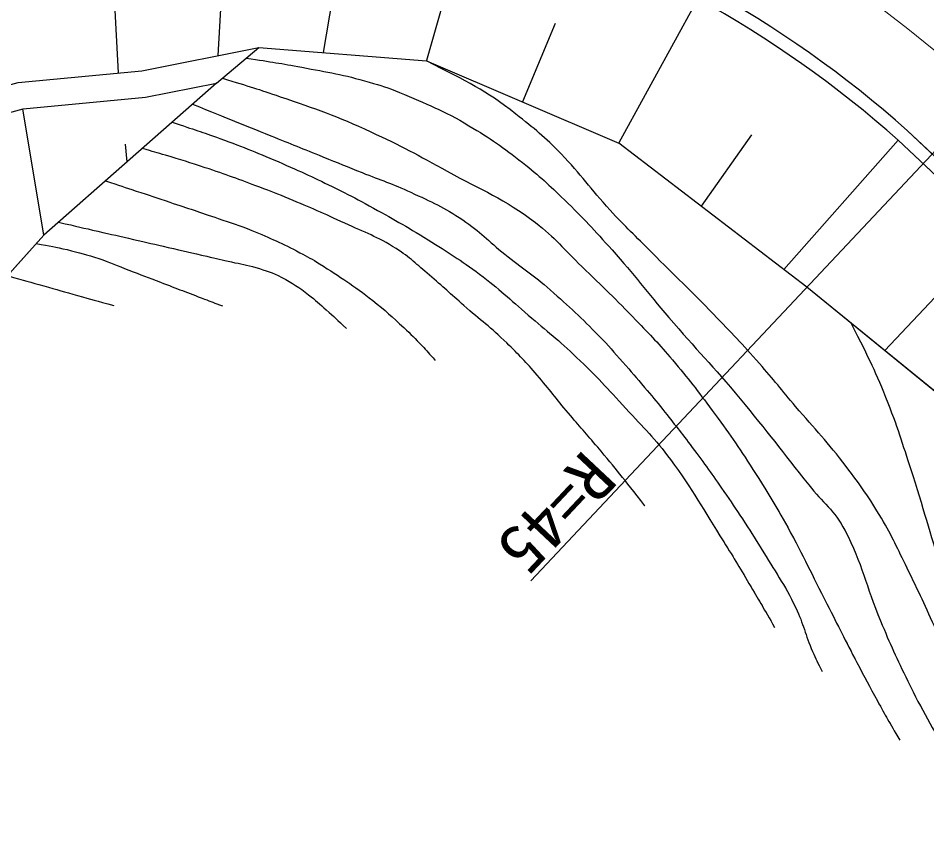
# Model space of a CAD drawing. Units: millimetres on the paper, with parts at other scales. Extents: x 40 to 680, y 20 to 380.
# Drawn here: x 153.42 to 187.56, y 281.86 to 312.64 of the extents above; entities that cross this region are included whole.
import ezdxf
from ezdxf.enums import TextEntityAlignment as Align

# ---------------------------------------------------------------- set-up
doc = ezdxf.new("R2010")
doc.units = ezdxf.units.MM
doc.linetypes.add('CHAIN', pattern=[18.5, 12, -1.5, 3.5, -1.5])
doc.linetypes.add('LONG_DASHED_DOTTED', pattern=[15.25, 12, -1.5, 0.25, -1.5])
for name, color, linetype, lineweight in [('M-BGD', 7, 'Continuous', 25), ('M-BMK', 2, 'CHAIN', 13), ('M-STR-HTXT', 7, 'Continuous', 13), ('作業ﾚｲﾔ1', 7, 'Continuous', 13)]:
    doc.layers.add(name, color=color, linetype=linetype, lineweight=lineweight)
doc.styles.add('ＭＳ ゴシック', font='')
doc.styles.get('ＭＳ ゴシック').set_extended_font_data('MS Gothic')

msp = doc.modelspace()

# ---------------------------------------------------------------- linework, layer by layer
at = {"layer": 'M-BGD'}
for p, q in [((160.931, 311.241), (161.341, 318.452)), ((170.437, 316.91), (168.757, 311.048)), ((156.972, 314.529), (157.182, 310.588)), ((165.443, 314.639), (164.88, 311.352)), ((178.957, 313.38), (175.986, 307.959)), ((173.59, 312.44), (172.372, 309.503)), ((158.064, 310.664), (162.458, 311.536)), ((160.877, 310.203), (162.458, 311.536)), ((162.458, 311.536), (168.762, 311.04)), ((168.762, 311.04), (175.991, 307.95)), ((153.422, 310.226), (158.064, 310.664)), ((146.198, 308.226), (153.422, 310.226)), ((160.877, 310.203), (154.381, 304.481)), ((158.208, 309.674), (160.877, 310.203)), ((153.604, 309.239), (158.208, 309.674)), ((146.573, 307.292), (153.604, 309.239)), ((153.583, 309.241), (154.377, 304.488)), ((194.031, 301.611), (186.82, 308.426)), ((183.05, 302.529), (175.991, 307.95)), ((180.978, 308.254), (179.087, 305.578)), ((186.485, 308.061), (182.189, 303.197)), ((193.688, 301.246), (186.477, 308.063)), ((157.436, 307.909), (157.499, 307.238)), ((154.381, 304.481), (152.256, 302.121)), ((189.758, 297.063), (183.05, 302.529)), ((188.076, 302.362), (185.982, 300.146))]:
    msp.add_line(p, q, dxfattribs=at)
for radius, end in [(42.075, 73.8565), (41.575, 73.8547)]:
    msp.add_arc((158.881, 276.967), radius, 48.3915, end, dxfattribs=at)
for points, knots in [([(161.991, 311.142), (162.994, 310.993), (163.265, 310.949), (164.077, 310.796), (165.072, 310.609), (165.637, 310.525), (166.609, 310.238), (167.058, 310.106), (167.314, 310.036), (167.745, 309.853), (168.787, 309.41), (169.386, 309.181), (170.358, 308.601), (171.18, 308.112), (171.622, 307.803), (172.373, 307.212), (173.021, 306.703), (173.355, 306.382), (173.947, 305.81), (174.675, 305.107), (175.056, 304.686), (175.733, 303.934), (176.601, 302.971), (177.021, 302.374), (177.866, 301.39), (178.9, 300.187), (179.528, 299.555), (180.542, 298.334), (181.577, 297.09), (182.116, 296.359), (183.124, 295.093), (183.654, 294.428), (184.087, 294.143), (184.481, 293.389), (185.143, 292.124), (185.269, 291.305), (185.817, 289.987), (186.191, 289.088), (186.416, 288.59), (186.846, 287.716), (187.395, 286.597), (187.741, 285.987), (188.395, 284.926), (188.826, 284.228), (189.079, 283.844), (189.552, 283.174), (189.66, 283.021), (189.694, 282.97), (189.83, 282.784)], [0, 0, 0, 0, 1, 1, 1, 2, 2, 2, 3, 3, 3, 4, 4, 4, 5, 5, 5, 6, 6, 6, 7, 7, 7, 8, 8, 8, 9, 9, 9, 10, 10, 10, 11, 11, 11, 12, 12, 12, 13, 13, 13, 14, 14, 14, 15, 15, 15, 16, 16, 16, 16]), ([(191.824, 281.864), (190.996, 282.873), (190.717, 283.223), (190.169, 284.196), (189.591, 285.223), (189.451, 285.888), (188.999, 286.976), (188.572, 288.003), (188.366, 288.592), (187.918, 289.609), (187.509, 290.539), (187.267, 291.055), (186.82, 291.968), (186.459, 292.706), (186.277, 293.132), (185.856, 293.839), (185.385, 294.631), (185.084, 295.053), (184.529, 295.789), (183.837, 296.709), (183.373, 297.162), (182.631, 298.043), (182.1, 298.674), (181.817, 299.04), (181.27, 299.658), (180.615, 300.399), (180.233, 300.799), (179.548, 301.511), (178.657, 302.436), (178.128, 302.924), (177.224, 303.837), (176.61, 304.457), (176.247, 304.787), (175.657, 305.431), (174.918, 306.238), (174.578, 306.756), (173.817, 307.542), (173.204, 308.177), (172.816, 308.492), (172.122, 309.037), (170.919, 309.98), (170.362, 310.209), (168.762, 311.04)], [0, 0, 0, 0, 1, 1, 1, 2, 2, 2, 3, 3, 3, 4, 4, 4, 5, 5, 5, 6, 6, 6, 7, 7, 7, 8, 8, 8, 9, 9, 9, 10, 10, 10, 11, 11, 11, 12, 12, 12, 13, 13, 13, 14, 14, 14, 14]), ([(161.091, 310.383), (162.138, 310.074), (162.424, 309.98), (163.269, 309.692), (164.616, 309.233), (165.374, 308.97), (166.666, 308.373), (167.814, 307.842), (168.438, 307.502), (169.544, 306.888), (170.853, 306.162), (171.669, 305.871), (172.855, 304.959), (173.6, 304.386), (173.928, 303.96), (174.601, 303.304), (175.402, 302.524), (175.861, 302.098), (176.633, 301.29), (177.18, 300.718), (177.492, 300.4), (178.003, 299.795), (178.612, 299.075), (178.935, 298.656), (179.495, 297.898), (180.121, 297.05), (180.46, 296.564), (181.028, 295.675), (181.561, 294.841), (181.855, 294.369), (182.332, 293.502), (182.942, 292.394), (183.23, 291.746), (183.806, 290.62), (184.246, 289.759), (184.484, 289.273), (184.932, 288.416), (185.229, 287.85), (185.395, 287.533), (185.704, 286.973), (186.023, 286.394), (186.13, 286.209), (186.54, 285.5)], [0, 0, 0, 0, 1, 1, 1, 2, 2, 2, 3, 3, 3, 4, 4, 4, 5, 5, 5, 6, 6, 6, 7, 7, 7, 8, 8, 8, 9, 9, 9, 10, 10, 10, 11, 11, 11, 12, 12, 12, 13, 13, 13, 14, 14, 14, 14]), ([(159.974, 309.408), (161.406, 308.83), (161.764, 308.685), (162.912, 308.222), (163.677, 307.913), (164.106, 307.74), (164.871, 307.431), (165.446, 307.199), (165.768, 307.069), (166.342, 306.837), (167.056, 306.549), (167.471, 306.423), (168.17, 306.099), (168.955, 305.735), (169.408, 305.542), (170.126, 305.058), (170.786, 304.614), (171.083, 304.269), (171.704, 303.772), (172.366, 303.242), (172.772, 302.987), (173.41, 302.429), (174.155, 301.778), (174.559, 301.398), (175.251, 300.69), (175.612, 300.321), (175.796, 300.096), (176.139, 299.71), (176.464, 299.344), (176.642, 299.136), (176.957, 298.761), (177.228, 298.438), (177.379, 298.257), (177.642, 297.927), (178.081, 297.379), (178.325, 297.07), (178.745, 296.507), (179.221, 295.871), (179.48, 295.508), (179.933, 294.854), (180.211, 294.453), (180.362, 294.225), (180.629, 293.816), (180.91, 293.386), (181.068, 293.145), (181.335, 292.705), (181.858, 291.843), (182.197, 291.384), (182.635, 290.476), (182.933, 289.857), (182.988, 289.462), (183.268, 288.835), (183.401, 288.538), (183.445, 288.436), (183.622, 288.08)], [0, 0, 0, 0, 1, 1, 1, 2, 2, 2, 3, 3, 3, 4, 4, 4, 5, 5, 5, 6, 6, 6, 7, 7, 7, 8, 8, 8, 9, 9, 9, 10, 10, 10, 11, 11, 11, 12, 12, 12, 13, 13, 13, 14, 14, 14, 15, 15, 15, 16, 16, 16, 17, 17, 17, 18, 18, 18, 18]), ([(159.203, 308.728), (160.069, 308.45), (160.302, 308.371), (160.999, 308.118), (161.929, 307.781), (162.443, 307.57), (163.351, 307.178), (164.208, 306.809), (164.68, 306.581), (165.514, 306.164), (165.947, 305.948), (166.19, 305.826), (166.613, 305.591), (167.483, 305.106), (167.976, 304.841), (168.819, 304.309), (169.589, 303.824), (170.031, 303.566), (170.759, 303.019), (171.503, 302.459), (171.876, 302.089), (172.584, 301.482), (173.3, 300.867), (173.72, 300.543), (174.402, 299.891), (175.158, 299.17), (175.553, 298.737), (176.256, 297.964), (176.925, 297.229), (177.341, 296.849), (177.929, 296.048), (178.779, 294.89), (179.166, 294.178), (179.927, 292.96), (180.336, 292.306), (180.557, 291.935), (180.95, 291.271), (181.304, 290.674), (181.415, 290.482), (181.843, 289.736)], [0, 0, 0, 0, 1, 1, 1, 2, 2, 2, 3, 3, 3, 4, 4, 4, 5, 5, 5, 6, 6, 6, 7, 7, 7, 8, 8, 8, 9, 9, 9, 10, 10, 10, 11, 11, 11, 12, 12, 12, 13, 13, 13, 13]), ([(176.97, 294.314), (176.123, 295.384), (175.906, 295.669), (175.194, 296.513), (174.768, 297.017), (174.515, 297.287), (174.091, 297.794), (173.627, 298.348), (173.394, 298.681), (172.919, 299.225), (172.491, 299.715), (172.242, 299.983), (171.776, 300.436), (171.177, 301.017), (170.792, 301.289), (170.165, 301.839), (169.657, 302.285), (169.386, 302.55), (168.869, 302.985), (168.391, 303.386), (168.147, 303.647), (167.62, 303.982), (166.913, 304.432), (166.455, 304.577), (165.696, 304.933), (164.887, 305.312), (164.425, 305.505), (163.601, 305.852), (163.175, 306.031), (162.932, 306.123), (162.5, 306.288), (161.703, 306.593), (161.252, 306.751), (160.443, 307.023), (159.867, 307.216), (159.542, 307.317), (158.96, 307.489), (158.618, 307.59), (158.507, 307.623), (158.082, 307.741)], [0, 0, 0, 0, 1, 1, 1, 2, 2, 2, 3, 3, 3, 4, 4, 4, 5, 5, 5, 6, 6, 6, 7, 7, 7, 8, 8, 8, 9, 9, 9, 10, 10, 10, 11, 11, 11, 12, 12, 12, 13, 13, 13, 13]), ([(156.703, 306.527), (157.263, 306.341), (157.403, 306.294), (157.852, 306.145), (158.347, 305.981), (158.624, 305.889), (159.119, 305.724), (159.828, 305.487), (160.227, 305.36), (160.933, 305.115), (161.428, 304.942), (161.716, 304.87), (162.199, 304.665), (162.915, 304.36), (163.319, 304.191), (164.007, 303.826), (164.3, 303.67), (164.469, 303.588), (164.747, 303.408), (165.544, 302.891), (166, 302.611), (166.746, 302.024), (167.221, 301.651), (167.467, 301.418), (167.911, 301.009), (168.186, 300.756), (168.33, 300.604), (168.586, 300.333), (168.787, 300.12), (168.852, 300.048), (169.089, 299.778)], [0, 0, 0, 0, 1, 1, 1, 2, 2, 2, 3, 3, 3, 4, 4, 4, 5, 5, 5, 6, 6, 6, 7, 7, 7, 8, 8, 8, 9, 9, 9, 10, 10, 10, 10]), ([(154.938, 304.972), (155.66, 304.807), (155.84, 304.765), (156.418, 304.632), (156.939, 304.513), (157.231, 304.445), (157.752, 304.326), (158.261, 304.209), (158.546, 304.143), (159.055, 304.026), (159.623, 303.896), (159.941, 303.823), (160.509, 303.692), (160.871, 303.609), (161.075, 303.562), (161.438, 303.479), (161.795, 303.397), (162.001, 303.374), (162.353, 303.269), (162.741, 303.152), (162.963, 303.085), (163.324, 302.899), (163.742, 302.684), (163.96, 302.53), (164.334, 302.246), (164.607, 302.039), (164.742, 301.901), (164.998, 301.674), (165.298, 301.408), (165.393, 301.317), (165.754, 300.977)], [0, 0, 0, 0, 1, 1, 1, 2, 2, 2, 3, 3, 3, 4, 4, 4, 5, 5, 5, 6, 6, 6, 7, 7, 7, 8, 8, 8, 9, 9, 9, 10, 10, 10, 10]), ([(154.098, 304.168), (154.653, 304.074), (154.809, 304.047), (155.259, 303.941), (155.728, 303.83), (155.989, 303.759), (156.446, 303.606), (156.894, 303.457), (157.134, 303.342), (157.575, 303.173), (158.04, 302.995), (158.299, 302.895), (158.764, 302.717), (159.41, 302.469), (159.772, 302.33), (160.418, 302.083), (160.682, 301.981), (160.764, 301.95), (161.094, 301.823)], [0, 0, 0, 0, 1, 1, 1, 2, 2, 2, 3, 3, 3, 4, 4, 4, 5, 5, 5, 6, 6, 6, 6]), ([(153.015, 302.964), (153.684, 302.775), (153.851, 302.728), (154.387, 302.576), (154.881, 302.437), (155.158, 302.358), (155.652, 302.219), (156.182, 302.069), (156.348, 302.022), (157.009, 301.835)], [0, 0, 0, 0, 1, 1, 1, 2, 2, 2, 3, 3, 3, 3]), ([(184.723, 301.165), (185.415, 299.778), (185.623, 299.376), (186.092, 298.184), (186.507, 297.133), (186.68, 296.521), (187.032, 295.447), (187.514, 293.981), (187.683, 293.125), (188.223, 291.679), (188.677, 290.464), (188.983, 289.799), (189.574, 288.644), (190.159, 287.501), (190.509, 286.871), (191.173, 285.772), (191.524, 285.192), (191.723, 284.867), (192.114, 284.313), (192.409, 283.895), (192.513, 283.756), (192.897, 283.263)], [0, 0, 0, 0, 1, 1, 1, 2, 2, 2, 3, 3, 3, 4, 4, 4, 5, 5, 5, 6, 6, 6, 7, 7, 7, 7])]:
    msp.add_open_spline(points, degree=3, knots=knots, dxfattribs=at)
at = {"layer": 'M-BMK'}
msp.add_arc((158.98, 276.912), 45, 48.5423, 74.0071, dxfattribs=at)
at = {"layer": 'M-STR-HTXT'}
msp.add_line((189.795, 309.708), (172.676, 291.488), dxfattribs=at)
at = {"layer": '作業ﾚｲﾔ1'}
for p, q in [((158.064, 310.664), (162.458, 311.536)), ((160.877, 310.203), (162.458, 311.536)), ((162.458, 311.536), (168.762, 311.04)), ((168.762, 311.04), (175.991, 307.95)), ((153.422, 310.226), (158.064, 310.664)), ((146.198, 308.226), (153.422, 310.226)), ((160.877, 310.203), (154.381, 304.481)), ((158.208, 309.674), (160.877, 310.203)), ((153.604, 309.239), (158.208, 309.674)), ((189.795, 309.708), (172.676, 291.488)), ((146.573, 307.292), (153.604, 309.239)), ((194.031, 301.611), (186.82, 308.426)), ((183.05, 302.529), (175.991, 307.95)), ((193.688, 301.246), (186.477, 308.063)), ((154.381, 304.481), (152.256, 302.121)), ((189.758, 297.063), (183.05, 302.529))]:
    msp.add_line(p, q, dxfattribs=at)
at = {"layer": '作業ﾚｲﾔ1', "linetype": 'LONG_DASHED_DOTTED'}
msp.add_arc((158.98, 276.912), 45, 48.5423, 74.0071, dxfattribs=at)
at = {"layer": '作業ﾚｲﾔ1'}
for radius, end in [(42.075, 73.8565), (41.575, 73.8547)]:
    msp.add_arc((158.881, 276.967), radius, 48.3915, end, dxfattribs=at)
for points, knots in [([(161.991, 311.142), (162.994, 310.993), (163.265, 310.949), (164.077, 310.796), (165.072, 310.609), (165.637, 310.525), (166.609, 310.238), (167.058, 310.106), (167.314, 310.036), (167.745, 309.853), (168.787, 309.41), (169.386, 309.181), (170.358, 308.601), (171.18, 308.112), (171.622, 307.803), (172.373, 307.212), (173.021, 306.703), (173.355, 306.382), (173.947, 305.81), (174.675, 305.107), (175.056, 304.686), (175.733, 303.934), (176.601, 302.971), (177.021, 302.374), (177.866, 301.39), (178.9, 300.187), (179.528, 299.555), (180.542, 298.334), (181.577, 297.09), (182.116, 296.359), (183.124, 295.093), (183.654, 294.428), (184.087, 294.143), (184.481, 293.389), (185.143, 292.124), (185.269, 291.305), (185.817, 289.987), (186.191, 289.088), (186.416, 288.59), (186.846, 287.716), (187.395, 286.597), (187.741, 285.987), (188.395, 284.926), (188.826, 284.228), (189.079, 283.844), (189.552, 283.174), (189.66, 283.021), (189.694, 282.97), (189.83, 282.784)], [0, 0, 0, 0, 1, 1, 1, 2, 2, 2, 3, 3, 3, 4, 4, 4, 5, 5, 5, 6, 6, 6, 7, 7, 7, 8, 8, 8, 9, 9, 9, 10, 10, 10, 11, 11, 11, 12, 12, 12, 13, 13, 13, 14, 14, 14, 15, 15, 15, 16, 16, 16, 16]), ([(191.824, 281.864), (190.996, 282.873), (190.717, 283.223), (190.169, 284.196), (189.591, 285.223), (189.451, 285.888), (188.999, 286.976), (188.572, 288.003), (188.366, 288.592), (187.918, 289.609), (187.509, 290.539), (187.267, 291.055), (186.82, 291.968), (186.459, 292.706), (186.277, 293.132), (185.856, 293.839), (185.385, 294.631), (185.084, 295.053), (184.529, 295.789), (183.837, 296.709), (183.373, 297.162), (182.631, 298.043), (182.1, 298.674), (181.817, 299.04), (181.27, 299.658), (180.615, 300.399), (180.233, 300.799), (179.548, 301.511), (178.657, 302.437), (178.128, 302.924), (177.224, 303.837), (176.61, 304.457), (176.247, 304.787), (175.657, 305.431), (174.918, 306.238), (174.578, 306.756), (173.817, 307.542), (173.204, 308.177), (172.816, 308.492), (172.122, 309.037), (170.919, 309.98), (170.362, 310.209), (168.762, 311.04)], [0, 0, 0, 0, 1, 1, 1, 2, 2, 2, 3, 3, 3, 4, 4, 4, 5, 5, 5, 6, 6, 6, 7, 7, 7, 8, 8, 8, 9, 9, 9, 10, 10, 10, 11, 11, 11, 12, 12, 12, 13, 13, 13, 14, 14, 14, 14]), ([(161.091, 310.383), (162.138, 310.074), (162.424, 309.98), (163.269, 309.692), (164.616, 309.233), (165.374, 308.97), (166.666, 308.373), (167.814, 307.842), (168.438, 307.502), (169.544, 306.888), (170.853, 306.162), (171.669, 305.871), (172.855, 304.959), (173.6, 304.386), (173.928, 303.96), (174.601, 303.304), (175.402, 302.524), (175.861, 302.098), (176.633, 301.29), (177.18, 300.718), (177.492, 300.4), (178.003, 299.795), (178.612, 299.075), (178.935, 298.656), (179.495, 297.898), (180.121, 297.05), (180.46, 296.564), (181.028, 295.675), (181.561, 294.841), (181.855, 294.369), (182.332, 293.502), (182.942, 292.394), (183.23, 291.746), (183.806, 290.62), (184.246, 289.759), (184.484, 289.273), (184.932, 288.416), (185.229, 287.85), (185.395, 287.533), (185.704, 286.973), (186.023, 286.394), (186.13, 286.209), (186.54, 285.5)], [0, 0, 0, 0, 1, 1, 1, 2, 2, 2, 3, 3, 3, 4, 4, 4, 5, 5, 5, 6, 6, 6, 7, 7, 7, 8, 8, 8, 9, 9, 9, 10, 10, 10, 11, 11, 11, 12, 12, 12, 13, 13, 13, 14, 14, 14, 14]), ([(159.974, 309.408), (161.406, 308.83), (161.764, 308.685), (162.912, 308.222), (163.677, 307.913), (164.106, 307.74), (164.871, 307.431), (165.446, 307.199), (165.768, 307.069), (166.342, 306.837), (167.056, 306.549), (167.471, 306.423), (168.17, 306.099), (168.955, 305.735), (169.408, 305.542), (170.126, 305.058), (170.786, 304.614), (171.083, 304.269), (171.704, 303.772), (172.366, 303.242), (172.772, 302.987), (173.41, 302.429), (174.155, 301.778), (174.559, 301.398), (175.251, 300.69), (175.612, 300.321), (175.796, 300.096), (176.139, 299.71), (176.464, 299.344), (176.642, 299.136), (176.957, 298.761), (177.228, 298.438), (177.379, 298.257), (177.642, 297.927), (178.081, 297.379), (178.325, 297.07), (178.745, 296.507), (179.221, 295.871), (179.48, 295.508), (179.933, 294.854), (180.211, 294.453), (180.362, 294.225), (180.629, 293.816), (180.91, 293.386), (181.068, 293.145), (181.335, 292.705), (181.858, 291.843), (182.197, 291.384), (182.635, 290.476), (182.933, 289.857), (182.988, 289.462), (183.268, 288.835), (183.401, 288.538), (183.445, 288.436), (183.622, 288.08)], [0, 0, 0, 0, 1, 1, 1, 2, 2, 2, 3, 3, 3, 4, 4, 4, 5, 5, 5, 6, 6, 6, 7, 7, 7, 8, 8, 8, 9, 9, 9, 10, 10, 10, 11, 11, 11, 12, 12, 12, 13, 13, 13, 14, 14, 14, 15, 15, 15, 16, 16, 16, 17, 17, 17, 18, 18, 18, 18]), ([(159.203, 308.728), (160.069, 308.45), (160.302, 308.371), (160.999, 308.118), (161.929, 307.781), (162.443, 307.57), (163.351, 307.178), (164.208, 306.809), (164.68, 306.581), (165.514, 306.164), (165.947, 305.948), (166.19, 305.826), (166.613, 305.591), (167.483, 305.106), (167.976, 304.841), (168.819, 304.309), (169.589, 303.824), (170.031, 303.566), (170.759, 303.019), (171.503, 302.459), (171.876, 302.089), (172.584, 301.482), (173.3, 300.867), (173.72, 300.543), (174.402, 299.891), (175.158, 299.17), (175.553, 298.737), (176.256, 297.964), (176.925, 297.229), (177.341, 296.849), (177.929, 296.048), (178.779, 294.89), (179.166, 294.178), (179.927, 292.96), (180.336, 292.306), (180.557, 291.935), (180.95, 291.271), (181.304, 290.674), (181.415, 290.482), (181.843, 289.736)], [0, 0, 0, 0, 1, 1, 1, 2, 2, 2, 3, 3, 3, 4, 4, 4, 5, 5, 5, 6, 6, 6, 7, 7, 7, 8, 8, 8, 9, 9, 9, 10, 10, 10, 11, 11, 11, 12, 12, 12, 13, 13, 13, 13]), ([(176.97, 294.314), (176.123, 295.384), (175.906, 295.669), (175.194, 296.513), (174.768, 297.017), (174.515, 297.287), (174.091, 297.794), (173.627, 298.348), (173.394, 298.681), (172.919, 299.225), (172.491, 299.715), (172.242, 299.983), (171.776, 300.436), (171.177, 301.017), (170.792, 301.289), (170.165, 301.839), (169.657, 302.285), (169.386, 302.55), (168.869, 302.985), (168.391, 303.386), (168.147, 303.647), (167.62, 303.982), (166.913, 304.432), (166.455, 304.577), (165.696, 304.933), (164.887, 305.312), (164.425, 305.505), (163.601, 305.852), (163.175, 306.031), (162.932, 306.123), (162.5, 306.288), (161.703, 306.593), (161.252, 306.751), (160.443, 307.023), (159.867, 307.216), (159.542, 307.317), (158.96, 307.489), (158.618, 307.59), (158.507, 307.623), (158.082, 307.741)], [0, 0, 0, 0, 1, 1, 1, 2, 2, 2, 3, 3, 3, 4, 4, 4, 5, 5, 5, 6, 6, 6, 7, 7, 7, 8, 8, 8, 9, 9, 9, 10, 10, 10, 11, 11, 11, 12, 12, 12, 13, 13, 13, 13]), ([(156.703, 306.527), (157.263, 306.341), (157.403, 306.294), (157.852, 306.145), (158.347, 305.981), (158.624, 305.889), (159.119, 305.724), (159.828, 305.487), (160.227, 305.36), (160.933, 305.115), (161.428, 304.942), (161.716, 304.87), (162.199, 304.665), (162.915, 304.36), (163.319, 304.191), (164.007, 303.826), (164.3, 303.67), (164.469, 303.588), (164.747, 303.408), (165.544, 302.891), (166, 302.611), (166.746, 302.024), (167.221, 301.651), (167.467, 301.418), (167.911, 301.009), (168.186, 300.756), (168.33, 300.604), (168.586, 300.333), (168.787, 300.12), (168.852, 300.048), (169.089, 299.778)], [0, 0, 0, 0, 1, 1, 1, 2, 2, 2, 3, 3, 3, 4, 4, 4, 5, 5, 5, 6, 6, 6, 7, 7, 7, 8, 8, 8, 9, 9, 9, 10, 10, 10, 10]), ([(154.938, 304.972), (155.66, 304.807), (155.84, 304.765), (156.418, 304.632), (156.939, 304.513), (157.231, 304.445), (157.752, 304.326), (158.261, 304.209), (158.546, 304.143), (159.055, 304.026), (159.623, 303.896), (159.941, 303.823), (160.509, 303.692), (160.871, 303.609), (161.075, 303.562), (161.438, 303.479), (161.795, 303.397), (162.001, 303.374), (162.353, 303.269), (162.741, 303.152), (162.963, 303.085), (163.324, 302.899), (163.742, 302.684), (163.96, 302.53), (164.334, 302.246), (164.607, 302.039), (164.742, 301.901), (164.998, 301.674), (165.298, 301.408), (165.393, 301.317), (165.754, 300.977)], [0, 0, 0, 0, 1, 1, 1, 2, 2, 2, 3, 3, 3, 4, 4, 4, 5, 5, 5, 6, 6, 6, 7, 7, 7, 8, 8, 8, 9, 9, 9, 10, 10, 10, 10]), ([(154.098, 304.168), (154.653, 304.074), (154.809, 304.047), (155.259, 303.941), (155.728, 303.83), (155.989, 303.759), (156.446, 303.606), (156.894, 303.457), (157.134, 303.342), (157.575, 303.173), (158.04, 302.995), (158.299, 302.895), (158.764, 302.717), (159.41, 302.469), (159.772, 302.33), (160.418, 302.083), (160.682, 301.981), (160.764, 301.95), (161.094, 301.823)], [0, 0, 0, 0, 1, 1, 1, 2, 2, 2, 3, 3, 3, 4, 4, 4, 5, 5, 5, 6, 6, 6, 6]), ([(153.015, 302.964), (153.684, 302.775), (153.851, 302.728), (154.387, 302.576), (154.881, 302.437), (155.158, 302.358), (155.652, 302.219), (156.182, 302.069), (156.348, 302.022), (157.009, 301.835)], [0, 0, 0, 0, 1, 1, 1, 2, 2, 2, 3, 3, 3, 3]), ([(184.723, 301.165), (185.415, 299.778), (185.623, 299.376), (186.092, 298.184), (186.507, 297.133), (186.68, 296.521), (187.032, 295.447), (187.514, 293.981), (187.684, 293.125), (188.223, 291.679), (188.677, 290.464), (188.983, 289.799), (189.574, 288.644), (190.159, 287.501), (190.509, 286.871), (191.173, 285.772), (191.524, 285.192), (191.723, 284.867), (192.114, 284.313), (192.409, 283.895), (192.513, 283.756), (192.897, 283.263)], [0, 0, 0, 0, 1, 1, 1, 2, 2, 2, 3, 3, 3, 4, 4, 4, 5, 5, 5, 6, 6, 6, 7, 7, 7, 7])]:
    msp.add_open_spline(points, degree=3, knots=knots, dxfattribs=at)

# ---------------------------------------------------------------- texts
at = {"layer": 'M-STR-HTXT', "style": 'ＭＳ ゴシック'}
msp.add_text('R=45', height=1.833, rotation=226.784, dxfattribs=at).set_placement((174.278, 296.844), align=Align.BOTTOM_LEFT)
at = {"layer": '作業ﾚｲﾔ1', "style": 'ＭＳ ゴシック'}
msp.add_text('R=45', height=1.833, rotation=226.784, dxfattribs=at).set_placement((174.278, 296.844), align=Align.BOTTOM_LEFT)

doc.saveas('drawing.dxf')
